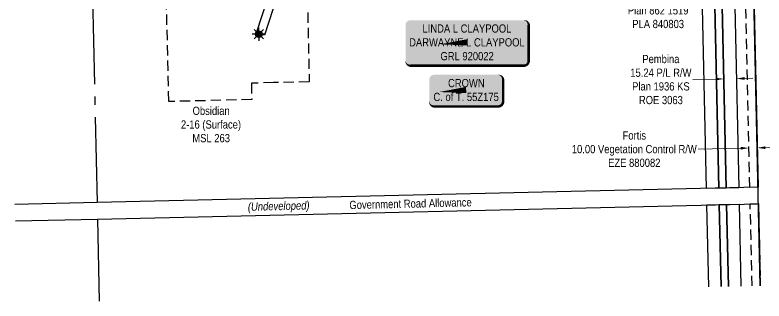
# Model space of a CAD drawing. Extents: x 606346 to 609617, y 5888289 to 5891073.
# Drawn here: x 606713 to 607625, y 5888289 to 5888638 of the extents above; entities that cross this region are included whole.
import ezdxf
from ezdxf.enums import TextEntityAlignment as Align

# ---------------------------------------------------------------- set-up
doc = ezdxf.new("R2010")
doc.units = 0
doc.header["$LTSCALE"] = 5
doc.header["$PDSIZE"] = 0.5
for name, pattern in [('foc-ACCESSROAD', [3.75, 2.5, -1.25]), ('foc-FLOWLINE', [3.75, 2.5, -1.25]), ('foc-QUARTERLINE', [33, 25, -3, 2, -3])]:
    doc.linetypes.add(name, pattern=pattern)
doc.layers.get('Defpoints').update_dxf_attribs({"color": 9})
for name, color, linetype in [('AS-POWER', 104, 'foc-POWER'), ('C-RW', 13, 'Continuous'), ('C-WS', 13, 'foc-ACCESSROAD'), ('C-WS-S', 13, 'Continuous'), ('CG-NOTES', 7, 'Continuous'), ('F-EZE', 190, 'foc-FLOWLINE'), ('F-RW', 190, 'Continuous'), ('L-ROAD-T', 7, 'Continuous'), ('L-SEC', 7, 'Continuous'), ('L-SECQ', 8, 'foc-QUARTERLINE'), ('ROE', 35, 'Continuous')]:
    doc.layers.add(name, color=color, linetype=linetype)
for name, color, linetype, lineweight in [('C-RW-T', 13, 'Continuous', 9), ('C-WS-T', 13, 'Continuous', 9), ('F-EZE-T', 190, 'Continuous', 9), ('T-TEXT', 48, 'Continuous', 18)]:
    doc.layers.add(name, color=color, linetype=linetype, lineweight=lineweight)
doc.styles.add('80', font='ARIALN.TTF', dxfattribs={"height": 10})
doc.styles.add('80CG', font='ARIALN.TTF', dxfattribs={"height": 10})
doc.styles.add('80L', font='ARIALN.TTF', dxfattribs={"height": 10})
doc.styles.add('80LS', font='ARIALNI.TTF', dxfattribs={"height": 10})
doc.styles.add('foc-LtypeFont', font='ARIALN.TTF', dxfattribs={"height": 7.35})
doc.linetypes.add('foc-POWER', pattern='A,6,-1,["P",foc-LtypeFont,S=0.2,R=0,X=-0.625,Y=-0.75],-1.24,4', length=12.24)
doc.linetypes.add('foc-POWER-NOLINE', pattern='A,0,-4,["P",foc-LtypeFont,S=0.2,R=0,X=-0.625,Y=-0.75],-8.24', length=12.24)
doc.dimstyles.new('Compass 5 000', dxfattribs={"dimscale": 5, "dimtxt": 9, "dimasz": 2, "dimexe": 0.2, "dimexo": 0.0625, "dimgap": 0.5, "dimtad": 0, "dimtih": 1, "dimtoh": 1, "dimzin": 0, "dimdsep": 46, "dimtxsty": '80CG', "dimcen": 0.1, "dimse1": 1, "dimse2": 1, "dimclrd": 256, "dimclrt": 256, "dimaunit": 1, "dimadec": 4, "dimazin": 0, "dimtfac": 0.06, "dimtofl": 0, "dimtmove": 0, "dimatfit": 1, "dimfxl": 0.2, "dimtolj": 1, "dimtzin": 0, "dimlwd": -1, "dimarcsym": 0})

# ---------------------------------------------------------------- blocks, each defined once
blk = doc.blocks.new('*U392')
h = blk.add_hatch(color=59)
edge = h.paths.add_edge_path()
edge.add_line((-69, -28.5), (69, -28.5))
edge.add_arc((69, -22.5), 6, 270, 360)
edge.add_line((75, -22.5), (75, 21))
edge.add_arc((69, 21), 6, 0, 90)
edge.add_line((69, 27), (-69, 27))
edge.add_arc((-69, 21), 6, 90, 180)
edge.add_line((-75, 21), (-75, -22.5))
edge.add_arc((-69, -22.5), 6, 180, 270)
at = {"color": 1, "flags": 128}
blk.add_lwpolyline([(-69, -28.5, 3, 3, 0), (69, -28.5, 3, 3, 0.414214), (75, -22.5, 3, 3, 0), (75, 21, 3, 0, 0.414214), (69, 27, 0, 0, 0), (-69, 27, 0, 0, 0.414214), (-75, 21, 0, 0, 0), (-75, -22.5, 0, 3, 0.414214)], format="xyseb", close=True, dxfattribs=at)
blk.add_lwpolyline([(-32.94, -2.45, 0, 7.5, 0), (0, 0, 0, 0, 0)], format="xyseb", dxfattribs=at)
at = {"color": 1, "style": '80'}
blk.add_attdef('ENTER_TEXT_001', (-35.99, -5), '', height=10, dxfattribs=at)
blk = doc.blocks.new('*D390')
at = {"layer": 'C-RW-T', "transparency": 16777216}
for p, q in [((607554.93, 5888652.53), (607534.66, 5888652.09)), ((607583.92, 5888653.16), (607593.92, 5888653.38))]:
    blk.add_line(p, q, dxfattribs=at)
for points in [[(607554.89, 5888654.2), (607554.96, 5888650.87), (607564.92, 5888652.75)], [(607583.88, 5888654.83), (607583.96, 5888651.5), (607573.92, 5888652.95)]]:
    blk.add_solid(points, dxfattribs=at)
at = {"layer": 'Defpoints', "color": 0, "transparency": 16777216}
for p in [(607564.3, 5888681.22), (607573.3, 5888681.41), (607564.92, 5888652.75)]:
    blk.add_point(p, dxfattribs=at)
at = {"layer": 'C-RW-T', "transparency": 16777216, "insert": (607495.91, 5888652.09), "char_height": 10, "attachment_point": 5, "style": '80CG'}
blk.add_mtext('\\A1;Obsidian\\P9.00 P/L R/W\\PPlan 862 1519\\PPLA 840803', dxfattribs=at)
blk = doc.blocks.new('*D391')
at = {"layer": 'Defpoints', "color": 0, "transparency": 16777216}
for p in [(607575.84, 5888564.78), (607591.07, 5888565.11), (607575.94, 5888560.16)]:
    blk.add_point(p, dxfattribs=at)
at = {"layer": 'F-EZE-T', "transparency": 16777216}
for p, q in [((607565.95, 5888559.94), (607538.3, 5888559.34)), ((607601.17, 5888560.71), (607611.17, 5888560.93))]:
    blk.add_line(p, q, dxfattribs=at)
for points in [[(607565.91, 5888561.61), (607565.98, 5888558.28), (607575.94, 5888560.16)], [(607601.13, 5888562.38), (607601.2, 5888559.04), (607591.17, 5888560.49)]]:
    blk.add_solid(points, dxfattribs=at)
at = {"layer": 'F-EZE-T', "transparency": 16777216, "insert": (607499.22, 5888559.34), "char_height": 10, "attachment_point": 5, "style": '80CG'}
blk.add_mtext('\\A1;Pembina\\P15.24 P/L R/W\\PPlan 1936 KS\\PROE 3063', dxfattribs=at)
blk = doc.blocks.new('*U394')
h = blk.add_hatch(color=59)
edge = h.paths.add_edge_path()
edge.add_line((-39, -20), (39, -20))
edge.add_arc((39, -14), 6, 270, 360)
edge.add_line((45, -14), (45, 12.5))
edge.add_arc((39, 12.5), 6, 0, 90)
edge.add_line((39, 18.5), (-39, 18.5))
edge.add_arc((-39, 12.5), 6, 90, 180)
edge.add_line((-45, 12.5), (-45, -14))
edge.add_arc((-39, -14), 6, 180, 270)
at = {"color": 1, "flags": 128}
blk.add_lwpolyline([(-39, -20, 3, 3, 0), (39, -20, 3, 3, 0.414214), (45, -14, 3, 3, 0), (45, 12.5, 3, 0, 0.414214), (39, 18.5, 0, 0, 0), (-39, 18.5, 0, 0, 0.414214), (-45, 12.5, 0, 0, 0), (-45, -14, 0, 3, 0.414214)], format="xyseb", close=True, dxfattribs=at)
blk.add_lwpolyline([(-32.94, -2.45, 0, 7.5, 0), (0, 0, 0, 0, 0)], format="xyseb", dxfattribs=at)
at = {"color": 1, "style": '80'}
blk.add_attdef('ENTER_TEXT_001', (-35.99, -5), '', height=10, dxfattribs=at)
blk = doc.blocks.new('GAS')
h = blk.add_hatch(color=255)
h.dxf.hatch_style = 1
edge = h.paths.add_edge_path()
edge.add_arc((0, 0), 0.9, 0, 360)
for p, q in [((-0.81, 0), (-1.62, 0)), ((-0.57, 0.57), (-1.14, 1.14)), ((0, 0.81), (0, 1.62)), ((0.57, 0.57), (1.14, 1.14)), ((1.62, 0), (0.81, 0)), ((-0.57, -0.57), (-1.14, -1.14)), ((0, -0.81), (0, -1.62)), ((1.14, -1.14), (0.57, -0.57))]:
    blk.add_line(p, q)
blk.add_circle((0, 0), 0.8)
blk = doc.blocks.new('*D498')
at = {"layer": 'Defpoints', "color": 0, "transparency": 16777216}
for p in [(607606.31, 5888484.67), (607616.31, 5888484.89), (607606.5, 5888475.85)]:
    blk.add_point(p, dxfattribs=at)
at = {"layer": 'F-EZE-T', "transparency": 16777216}
for p, q in [((607596.51, 5888475.63), (607544.79, 5888474.48)), ((607626.51, 5888476.29), (607636.5, 5888476.51))]:
    blk.add_line(p, q, dxfattribs=at)
for points in [[(607596.47, 5888477.29), (607596.54, 5888473.96), (607606.5, 5888475.85)], [(607626.47, 5888477.96), (607626.54, 5888474.62), (607616.51, 5888476.07)]]:
    blk.add_solid(points, dxfattribs=at)
at = {"layer": 'F-EZE-T', "transparency": 16777216, "insert": (607466.85, 5888474.48), "char_height": 10, "attachment_point": 5, "style": '80CG'}
blk.add_mtext('\\A1;Fortis\\P10.00 Vegetation Control R/W\\PEZE 880082', dxfattribs=at)

msp = doc.modelspace()

# ---------------------------------------------------------------- linework, layer by layer
at = {"layer": 'AS-POWER', "linetype": 'foc-POWER-NOLINE', "flags": 128}
msp.add_lwpolyline([(607620.244, 5888307.934), (607599.777, 5889232.746), (607597.546, 5889332.722)], dxfattribs=at)
at = {"layer": 'C-RW'}
for points in [[(607569.965, 5888834.612), (607578.842, 5888427.11), (607569.845, 5888426.901), (607560.952, 5888834.988)], [(607031.735, 5888661.29), (607016.466, 5888613.317), (607006.875, 5888616.37), (607021.626, 5888662.719)], [(607572.503, 5888306.826), (607570.286, 5888406.797), (607579.283, 5888407.006), (607581.499, 5888307.035)]]:
    msp.add_lwpolyline(points, dxfattribs=at)
at = {"layer": 'C-WS'}
msp.add_lwpolyline([(607068.337, 5888678.514), (607070.963, 5888556.558), (607027.585, 5888555.624), (607000.474, 5888554.967), (607000.958, 5888534.983), (606900.028, 5888532.531), (606896.487, 5888674.423), (606946.385, 5888675.725), (607007.36, 5888677.202), (607021.223, 5888677.501), (607027.485, 5888677.636), (607031.281, 5888677.718), (607068.337, 5888678.514)], close=True, dxfattribs=at)
at = {"layer": 'F-EZE'}
msp.add_lwpolyline([(607617.573, 5888428.012), (607607.566, 5888427.779), (607598.271, 5888848.74), (607597.937, 5888863.83), (607595.69, 5888965.604), (607605.68, 5888965.825), (607607.944, 5888863.445), (607608.081, 5888857.233), (607608.277, 5888848.401), (607617.573, 5888428.012)], close=True, dxfattribs=at)
msp.add_lwpolyline([(607610.245, 5888307.702), (607608.014, 5888407.675), (607618.017, 5888407.908), (607620.243, 5888307.934)], dxfattribs=at)
at = {"layer": 'F-RW'}
for points in [[(607560.952, 5888834.988), (607569.845, 5888426.901), (607554.841, 5888426.552), (607545.624, 5888849.696)], [(607585.208, 5888834.133), (607594.069, 5888427.464), (607578.842, 5888427.11), (607569.965, 5888834.612)], [(607557.499, 5888306.478), (607555.283, 5888406.447), (607570.286, 5888406.797), (607572.503, 5888306.826)]]:
    msp.add_lwpolyline(points, dxfattribs=at)
at = {"layer": 'L-SEC', "flags": 128}
for points in [[(607597.514, 5889332.721), (607608.675, 5888830.38), (607617.572, 5888428.012)], [(607617.572, 5888428.012), (607215.062, 5888418.673), (606812.551, 5888409.335), (606712.582, 5888407.057)], [(606713.027, 5888386.953), (606813.002, 5888389.232), (607618.017, 5888407.908)], [(607618.017, 5888407.908), (607620.243, 5888307.934)]]:
    msp.add_lwpolyline(points, dxfattribs=at)
at = {"layer": 'L-SECQ', "flags": 128}
for points in [[(606795.45, 5889173.527), (606812.551, 5888409.335)], [(606813.002, 5888389.232), (606815.209, 5888289.257)]]:
    msp.add_lwpolyline(points, dxfattribs=at)
at = {"layer": 'ROE'}
msp.add_lwpolyline([(607581.499, 5888307.035), (607579.283, 5888407.006), (607594.51, 5888407.361), (607596.728, 5888307.388)], dxfattribs=at)

# ---------------------------------------------------------------- block references
at = {"layer": 'C-WS-S', "color": 6, "xscale": 5, "yscale": 5, "zscale": 5}
msp.add_blockref('GAS', (607009.547, 5888614.671), dxfattribs=at)
at = {"layer": 'CG-NOTES'}
ref = msp.add_blockref('*U392', (607263.236, 5888604.786), dxfattribs=dict(at, xscale=1.00046922006421, yscale=1.00046922006421, zscale=1.00046922006421))
ref.add_attrib('ENTER_TEXT_001', 'LINDA L CLAYPOOL', (607208.9, 5888616.632), dxfattribs={"layer": '0', "color": 1, "height": 10.00469, "style": '80'})
ref.add_attrib('ENTER_TEXT_002', 'DARWAYNE L CLAYPOOL', (607192.651, 5888599.78), dxfattribs={"layer": '0', "color": 1, "height": 10.00469, "style": '80'})
ref.add_attrib('ENTER_TEXT_003', 'GRL 920022', (607230.724, 5888582.928), dxfattribs={"layer": '0', "color": 1, "height": 10.0047, "style": '80'})
ref = msp.add_blockref('*U394', (607262.064, 5888546.637), dxfattribs=dict(at, xscale=1.00046922006421, yscale=1.00046922006421, zscale=1.00046922006421))
ref.add_attrib('ENTER_TEXT_001', 'CROWN', (607239.994, 5888550.057), dxfattribs={"layer": '0', "color": 1, "height": 10.0047, "style": '80'})
ref.add_attrib('ENTER_TEXT_002', 'C. of T. 55Z175', (607222.209, 5888533.205), dxfattribs={"layer": '0', "color": 1, "height": 10.00469, "style": '80'})

# ---------------------------------------------------------------- texts
at = {"layer": 'C-WS-T', "insert": (606912.588, 5888526.273), "char_height": 10, "width": 76.42453, "attachment_point": 1, "style": '80L'}
msp.add_mtext('\\pi16.29549;Obsidian\\P\\pi2.11063;2-16 (Surface)\\P\\pi15.98512;MSL 263', dxfattribs=at)
at = {"layer": 'L-ROAD-T', "style": '80L'}
msp.add_text('Government Road Allowance', height=10, rotation=1.329003, dxfattribs=at).set_placement((607194.336, 5888408.075), align=Align.MIDDLE_CENTER)
at = {"layer": 'T-TEXT', "style": '80LS'}
msp.add_text('(Undeveloped)', height=10, rotation=1.329003, dxfattribs=at).set_placement((607033.775, 5888405.135), align=Align.MIDDLE_CENTER)

# ---------------------------------------------------------------- dimensions: what is measured, and where the dimension line sits
at = {"layer": 'C-RW-T'}
dim = msp.add_linear_dim(base=(607564.923, 5888652.751), p1=(607573.302, 5888681.413), p2=(607564.303, 5888681.217), angle=181.248466, text='Obsidian\\P9.00 P/L R/W\\PPlan 862 1519\\PPLA 840803', dimstyle='Compass 5 000', dxfattribs=at)
dim.commit()
dim.dimension.update_dxf_attribs({"geometry": '*D390', "text_midpoint": (607495.908, 5888652.091), "dimtype": 161})
at = {"layer": 'F-EZE-T'}
dim = msp.add_linear_dim(base=(607575.944, 5888560.161), p1=(607591.07, 5888565.114), p2=(607575.843, 5888564.782), angle=181.24785, text='Pembina\\P15.24 P/L R/W\\PPlan 1936 KS\\PROE 3063', dimstyle='Compass 5 000', dxfattribs=at)
dim.commit()
dim.dimension.update_dxf_attribs({"geometry": '*D391', "text_midpoint": (607499.215, 5888559.341), "dimtype": 161})
at = {"layer": 'F-EZE-T', "color": 6}
dim = msp.add_linear_dim(base=(607606.505, 5888475.847), p1=(607616.315, 5888484.889), p2=(607606.31, 5888484.668), angle=181.264944, text='Fortis\\P10.00 Vegetation Control R/W\\PEZE 880082', dimstyle='Compass 5 000', dxfattribs=at)
dim.commit()
dim.dimension.update_dxf_attribs({"geometry": '*D498', "text_midpoint": (607466.854, 5888474.484), "dimtype": 161})

doc.saveas('drawing.dxf')
